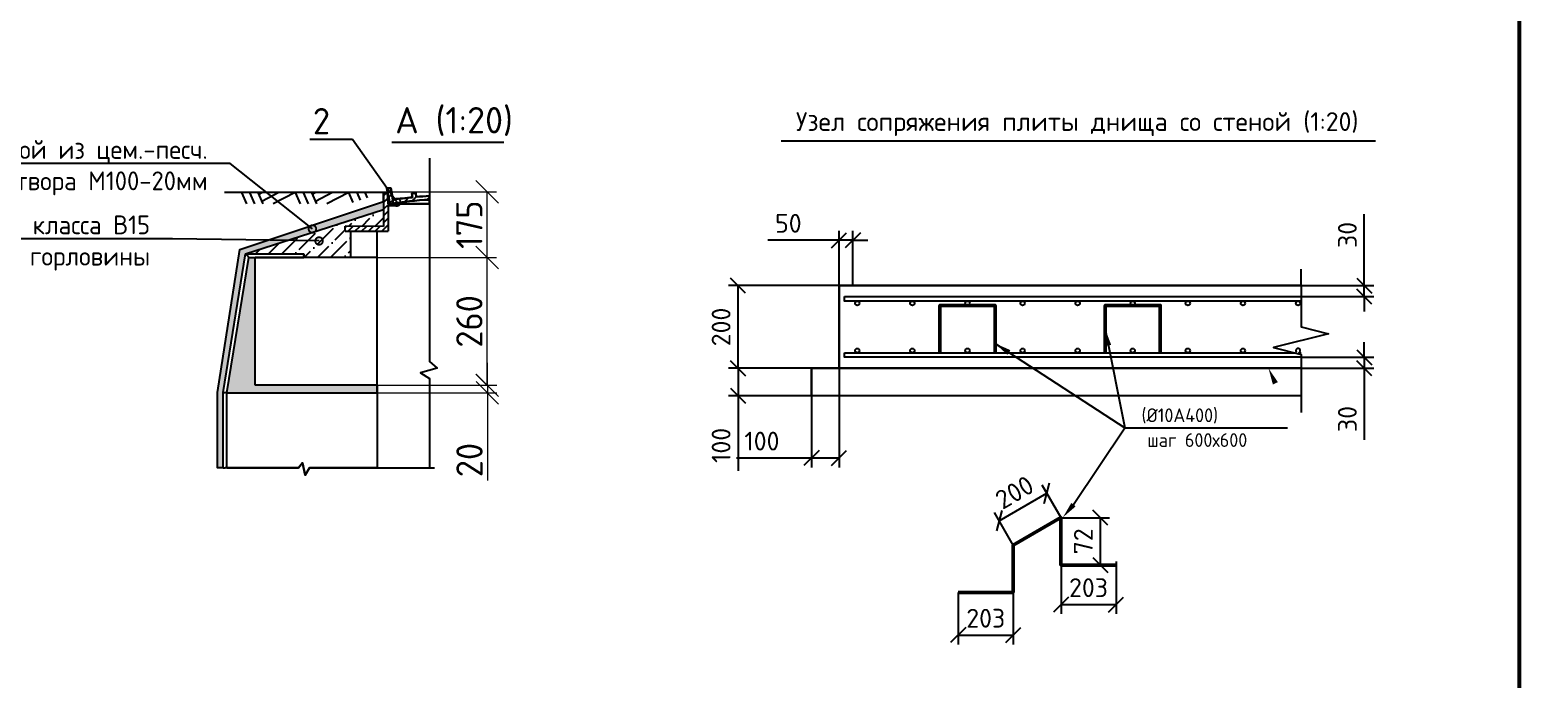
# Model space of a CAD drawing. Header units: millimetres. Extents: x 1601 to 14530, y 1157 to 3820.
# Drawn here: x 7581.8 to 7780.3, y 2942.8 to 3029.2 of the extents above; entities that cross this region are included whole.
import ezdxf
from ezdxf import colors
from ezdxf.entities.mleader import LeaderData, LeaderLine
from ezdxf.math import Vec2, Vec3

# ---------------------------------------------------------------- set-up
doc = ezdxf.new("R2010")
doc.units = ezdxf.units.MM
for name, color, linetype, lineweight in [('Размер 3.5', 250, 'Continuous', 35), ('Размеры на чертеже', 250, 'Continuous', 25), ('Тонкие', 5, 'Continuous', 30)]:
    doc.layers.add(name, color=color, linetype=linetype, lineweight=lineweight)
doc.layers.add('Штриховка', color=7, linetype='Continuous')
doc.styles.add('-ISOCPEUR-', font='isocpeur.TTF')
doc.styles.add('GOST', font='GOST Common.ttf')
doc.styles.get("Standard").update_dxf_attribs({"font": 'GOST Common.ttf'})
doc.dimstyles.new('М 1 к 20', dxfattribs={"dimtxt": 3.5, "dimasz": 3, "dimexe": 1.25, "dimexo": 0, "dimtad": 1, "dimdec": 0, "dimlfac": 20, "dimzin": 0, "dimdsep": 46, "dimtxsty": 'GOST', "dimblk": 'OBLIQUE', "dimcen": 5, "dimadec": 8, "dimazin": 0, "dimtfac": 1, "dimtdec": 0, "dimtmove": 0, "dimatfit": 3, "dimldrblk": 'NONE', "dimfxl": 1.25, "dimtolj": 1, "dimtzin": 0, "dimlwd": 20, "dimlwe": 20, "dimarcsym": 1})
doc.dimstyles.new('М 1 к 50', dxfattribs={"dimtxt": 2.5, "dimasz": 2, "dimexe": 1.25, "dimexo": 0, "dimgap": 1, "dimtad": 1, "dimdec": 0, "dimlfac": 50, "dimzin": 0, "dimdsep": 46, "dimtxsty": 'GOST', "dimblk": 'OBLIQUE', "dimcen": 0, "dimclrd": 256, "dimclre": 256, "dimclrt": 256, "dimazin": 2, "dimtfac": 1, "dimtdec": 0, "dimtmove": 0, "dimatfit": 3, "dimldrblk": 'NONE', "dimfxl": 1.25, "dimtolj": 1, "dimtzin": 0, "dimlwd": -1, "dimlwe": -1, "dimarcsym": 2})

# ---------------------------------------------------------------- blocks, each defined once
blk = doc.blocks.new('_Oblique')
at = {"color": 0, "linetype": 'ByBlock', "lineweight": -2}
blk.add_line((-0.5, -0.5), (0.5, 0.5), dxfattribs=at)
blk = doc.blocks.new('*D58')
at = {"layer": 'Defpoints', "color": 0, "transparency": 16777216}
for p in [(7628.08, 2998.9), (7642.71, 2998.9), (7628.08, 2981.9)]:
    blk.add_point(p, dxfattribs=at)
at = {"layer": 'Размеры на чертеже', "color": 0, "lineweight": 20, "transparency": 16777216}
for p, q in [((7628.08, 2998.9), (7643.96, 2998.9)), ((7642.71, 2981.9), (7642.71, 2998.9)), ((7628.08, 2981.9), (7643.96, 2981.9))]:
    blk.add_line(p, q, dxfattribs=at)
at = {"layer": 'Размеры на чертеже', "color": 0, "lineweight": 20, "transparency": 16777216, "xscale": 3, "yscale": 3, "zscale": 3}
for p, rotation in [((7642.71, 2998.9), 90), ((7642.71, 2981.9), 270)]:
    blk.add_blockref('_Oblique', p, dxfattribs=dict(at, rotation=rotation))
at = {"layer": 'Размеры на чертеже', "color": 0, "transparency": 16777216, "insert": (7640.34, 2990.4), "char_height": 3.5, "attachment_point": 5, "rotation": 90, "style": 'GOST'}
blk.add_mtext('\\A1;260', dxfattribs=at)
blk = doc.blocks.new('_None')
blk = doc.blocks.new('*D59')
at = {"layer": 'Defpoints', "color": 0, "transparency": 16777216}
for p in [(7628.08, 2981.9), (7642.74, 2981.9), (7628.08, 2980.9)]:
    blk.add_point(p, dxfattribs=at)
at = {"layer": 'Размеры на чертеже', "color": 0, "lineweight": 20, "transparency": 16777216}
for p, q in [((7642.74, 2981.9), (7642.74, 2984.9)), ((7628.08, 2981.9), (7643.99, 2981.9)), ((7642.74, 2981.9), (7642.74, 2980.9)), ((7628.08, 2980.9), (7643.99, 2980.9)), ((7642.74, 2980.9), (7642.74, 2969.22))]:
    blk.add_line(p, q, dxfattribs=at)
at = {"layer": 'Размеры на чертеже', "color": 0, "lineweight": 20, "transparency": 16777216, "xscale": 3, "yscale": 3, "zscale": 3}
for p, rotation in [((7642.74, 2981.9), 270), ((7642.74, 2980.9), 90)]:
    blk.add_blockref('_Oblique', p, dxfattribs=dict(at, rotation=rotation))
at = {"layer": 'Размеры на чертеже', "color": 0, "transparency": 16777216, "insert": (7640.36, 2971.95), "char_height": 3.5, "attachment_point": 5, "rotation": 90, "style": 'GOST'}
blk.add_mtext('\\A1;20', dxfattribs=at)
blk = doc.blocks.new('*D60')
at = {"layer": 'Defpoints', "color": 0, "transparency": 16777216}
for p in [(7629.44, 3007.64), (7642.71, 3007.64), (7628.08, 2998.9)]:
    blk.add_point(p, dxfattribs=at)
at = {"layer": 'Размеры на чертеже', "color": 0, "lineweight": 20, "transparency": 16777216}
for p, q in [((7629.44, 3007.64), (7643.96, 3007.64)), ((7642.71, 2998.9), (7642.71, 3007.64)), ((7628.08, 2998.9), (7643.96, 2998.9))]:
    blk.add_line(p, q, dxfattribs=at)
at = {"layer": 'Размеры на чертеже', "color": 0, "lineweight": 20, "transparency": 16777216, "xscale": 3, "yscale": 3, "zscale": 3}
for p, rotation in [((7642.71, 3007.64), 90), ((7642.71, 2998.9), 270)]:
    blk.add_blockref('_Oblique', p, dxfattribs=dict(at, rotation=rotation))
at = {"layer": 'Размеры на чертеже', "color": 0, "transparency": 16777216, "insert": (7640.34, 3003.27), "char_height": 3.5, "attachment_point": 5, "rotation": 90, "style": 'GOST'}
blk.add_mtext('\\A1;175', dxfattribs=at)
blk = doc.blocks.new('_DotSmall')
at = {"color": 0, "linetype": 'ByBlock', "const_width": 0.5}
blk.add_lwpolyline([(-0.0625, 0, 1), (0.0625, 0, 1)], format="xyb", close=True, dxfattribs=at)
blk = doc.blocks.new('*D61')
at = {"transparency": 16777216}
for p, q in [((7689.78, 2984.16), (7674.85, 2984.16)), ((7676.1, 2984.16), (7676.1, 2980.5)), ((7689.78, 2980.5), (7674.85, 2980.5)), ((7676.1, 2980.5), (7676.1, 2970.52))]:
    blk.add_line(p, q, dxfattribs=at)
at = {"layer": 'Defpoints', "color": 0, "transparency": 16777216}
for p in [(7676.1, 2984.16), (7689.78, 2984.16), (7689.78, 2980.5)]:
    blk.add_point(p, dxfattribs=at)
at = {"transparency": 16777216, "xscale": 2, "yscale": 2, "zscale": 2}
for p, rotation in [((7676.1, 2984.16), 90), ((7676.1, 2980.5), 270)]:
    blk.add_blockref('_Oblique', p, dxfattribs=dict(at, rotation=rotation))
at = {"transparency": 16777216, "insert": (7673.85, 2973.9), "char_height": 2.5, "attachment_point": 5, "rotation": 90, "style": '-ISOCPEUR-'}
blk.add_mtext('\\A1;100', dxfattribs=at)
blk = doc.blocks.new('*D62')
at = {"transparency": 16777216}
for p, q in [((7689.55, 2995.16), (7674.85, 2995.16)), ((7676.1, 2984.16), (7676.1, 2995.16)), ((7689.78, 2984.16), (7674.85, 2984.16))]:
    blk.add_line(p, q, dxfattribs=at)
at = {"layer": 'Defpoints', "color": 0, "transparency": 16777216}
for p in [(7676.1, 2995.16), (7689.55, 2995.16), (7689.78, 2984.16)]:
    blk.add_point(p, dxfattribs=at)
at = {"transparency": 16777216, "xscale": 2, "yscale": 2, "zscale": 2}
for p, rotation in [((7676.1, 2995.16), 90), ((7676.1, 2984.16), 270)]:
    blk.add_blockref('_Oblique', p, dxfattribs=dict(at, rotation=rotation))
at = {"transparency": 16777216, "insert": (7673.85, 2989.66), "char_height": 2.5, "attachment_point": 5, "rotation": 90, "style": '-ISOCPEUR-'}
blk.add_mtext('\\A1;200', dxfattribs=at)
blk = doc.blocks.new('*D40')
at = {"transparency": 16777216}
for p, q in [((7689.55, 3001.2), (7680.05, 3001.2)), ((7689.55, 2995.16), (7689.55, 3002.45)), ((7691.38, 3001.2), (7689.55, 3001.2)), ((7691.38, 2995.16), (7691.38, 3002.45)), ((7691.38, 3001.2), (7693.38, 3001.2))]:
    blk.add_line(p, q, dxfattribs=at)
at = {"layer": 'Defpoints', "color": 0, "transparency": 16777216}
for p in [(7691.38, 3001.2), (7689.55, 2995.16), (7691.38, 2995.16)]:
    blk.add_point(p, dxfattribs=at)
at = {"transparency": 16777216, "xscale": 2, "yscale": 2, "zscale": 2}
blk.add_blockref('_Oblique', (7689.55, 3001.2), dxfattribs=at)
at = {"transparency": 16777216, "xscale": 2, "yscale": 2, "zscale": 2, "rotation": 180}
blk.add_blockref('_Oblique', (7691.38, 3001.2), dxfattribs=at)
at = {"transparency": 16777216, "insert": (7682.8, 3003.45), "char_height": 2.5, "attachment_point": 5, "style": '-ISOCPEUR-'}
blk.add_mtext('\\A1;50', dxfattribs=at)
blk = doc.blocks.new('*D63')
at = {"transparency": 16777216}
for p, q in [((7710.85, 2963.88), (7717.2, 2967.54)), ((7719.09, 2964.28), (7716.58, 2968.62)), ((7712.73, 2960.62), (7710.23, 2964.96))]:
    blk.add_line(p, q, dxfattribs=at)
at = {"layer": 'Defpoints', "color": 0, "transparency": 16777216}
for p in [(7717.2, 2967.54), (7719.09, 2964.28), (7712.73, 2960.62)]:
    blk.add_point(p, dxfattribs=at)
at = {"transparency": 16777216, "xscale": 2, "yscale": 2, "zscale": 2}
for p, rotation in [((7717.2, 2967.54), 30.00000000006093), ((7710.85, 2963.88), 210.0000000000609)]:
    blk.add_blockref('_Oblique', p, dxfattribs=dict(at, rotation=rotation))
at = {"transparency": 16777216, "insert": (7712.9, 2967.66), "char_height": 2.5, "attachment_point": 5, "rotation": 30, "style": '-ISOCPEUR-'}
blk.add_mtext('\\A1;200', dxfattribs=at)
blk = doc.blocks.new('*D64')
at = {"transparency": 16777216}
for p, q in [((7719.09, 2964.28), (7725.56, 2964.28)), ((7724.31, 2964.28), (7724.31, 2957.98)), ((7719.09, 2957.98), (7725.56, 2957.98))]:
    blk.add_line(p, q, dxfattribs=at)
at = {"layer": 'Defpoints', "color": 0, "transparency": 16777216}
for p in [(7719.09, 2964.28), (7719.09, 2957.98), (7724.31, 2957.98)]:
    blk.add_point(p, dxfattribs=at)
at = {"transparency": 16777216, "xscale": 2, "yscale": 2, "zscale": 2}
for p, rotation in [((7724.31, 2964.28), 90), ((7724.31, 2957.98), 270)]:
    blk.add_blockref('_Oblique', p, dxfattribs=dict(at, rotation=rotation))
at = {"transparency": 16777216, "insert": (7722.06, 2961.13), "char_height": 2.5, "attachment_point": 5, "rotation": 90, "style": '-ISOCPEUR-'}
blk.add_mtext('\\A1;72', dxfattribs=at)
blk = doc.blocks.new('*D65')
at = {"transparency": 16777216}
for p, q in [((7705.4, 2954.31), (7705.4, 2947.4)), ((7712.73, 2954.31), (7712.73, 2947.4)), ((7705.4, 2948.65), (7712.73, 2948.65))]:
    blk.add_line(p, q, dxfattribs=at)
at = {"layer": 'Defpoints', "color": 0, "transparency": 16777216}
for p in [(7705.4, 2954.31), (7712.73, 2954.31), (7712.73, 2948.65)]:
    blk.add_point(p, dxfattribs=at)
at = {"transparency": 16777216, "xscale": 2, "yscale": 2, "zscale": 2, "rotation": 180}
blk.add_blockref('_Oblique', (7705.4, 2948.65), dxfattribs=at)
at = {"transparency": 16777216, "xscale": 2, "yscale": 2, "zscale": 2}
blk.add_blockref('_Oblique', (7712.73, 2948.65), dxfattribs=at)
at = {"transparency": 16777216, "insert": (7709.07, 2950.9), "char_height": 2.5, "attachment_point": 5, "style": '-ISOCPEUR-'}
blk.add_mtext('\\A1;203', dxfattribs=at)
blk = doc.blocks.new('*D41')
at = {"transparency": 16777216}
for p, q in [((7719.09, 2958.44), (7719.09, 2951.47)), ((7726.42, 2958.44), (7726.42, 2951.47)), ((7719.09, 2952.72), (7726.42, 2952.72))]:
    blk.add_line(p, q, dxfattribs=at)
at = {"layer": 'Defpoints', "color": 0, "transparency": 16777216}
for p in [(7719.09, 2958.44), (7726.42, 2958.44), (7726.42, 2952.72)]:
    blk.add_point(p, dxfattribs=at)
at = {"transparency": 16777216, "xscale": 2, "yscale": 2, "zscale": 2, "rotation": 180}
blk.add_blockref('_Oblique', (7719.09, 2952.72), dxfattribs=at)
at = {"transparency": 16777216, "xscale": 2, "yscale": 2, "zscale": 2}
blk.add_blockref('_Oblique', (7726.42, 2952.72), dxfattribs=at)
at = {"transparency": 16777216, "insert": (7722.75, 2954.97), "char_height": 2.5, "attachment_point": 5, "style": '-ISOCPEUR-'}
blk.add_mtext('\\A1;203', dxfattribs=at)
blk = doc.blocks.new('*D66')
at = {"transparency": 16777216}
for p, q in [((7685.88, 2984.16), (7685.88, 2970.97)), ((7689.55, 2984.16), (7689.55, 2970.97)), ((7685.88, 2972.22), (7675.91, 2972.22)), ((7689.55, 2972.22), (7685.88, 2972.22))]:
    blk.add_line(p, q, dxfattribs=at)
at = {"layer": 'Defpoints', "color": 0, "transparency": 16777216}
for p in [(7685.88, 2984.16), (7689.55, 2984.16), (7689.55, 2972.22)]:
    blk.add_point(p, dxfattribs=at)
at = {"transparency": 16777216, "xscale": 2, "yscale": 2, "zscale": 2, "rotation": 180}
blk.add_blockref('_Oblique', (7685.88, 2972.22), dxfattribs=at)
at = {"transparency": 16777216, "xscale": 2, "yscale": 2, "zscale": 2}
blk.add_blockref('_Oblique', (7689.55, 2972.22), dxfattribs=at)
at = {"transparency": 16777216, "insert": (7679.28, 2974.47), "char_height": 2.5, "attachment_point": 5, "style": '-ISOCPEUR-'}
blk.add_mtext('\\A1;100', dxfattribs=at)
blk = doc.blocks.new('*D42')
at = {"transparency": 16777216}
for p, q in [((7759.45, 2985.63), (7759.45, 2987.63)), ((7751.03, 2985.63), (7760.7, 2985.63)), ((7759.45, 2985.63), (7759.45, 2984.16)), ((7751.03, 2984.16), (7760.7, 2984.16)), ((7759.45, 2984.16), (7759.45, 2974.66))]:
    blk.add_line(p, q, dxfattribs=at)
at = {"layer": 'Defpoints', "color": 0, "transparency": 16777216}
for p in [(7751.03, 2985.63), (7751.03, 2984.16), (7759.45, 2984.16)]:
    blk.add_point(p, dxfattribs=at)
at = {"transparency": 16777216, "xscale": 2, "yscale": 2, "zscale": 2}
for p, rotation in [((7759.45, 2985.63), 270), ((7759.45, 2984.16), 90)]:
    blk.add_blockref('_Oblique', p, dxfattribs=dict(at, rotation=rotation))
at = {"transparency": 16777216, "insert": (7757.2, 2977.41), "char_height": 2.5, "attachment_point": 5, "rotation": 90, "style": '-ISOCPEUR-'}
blk.add_mtext('\\A1;30', dxfattribs=at)
blk = doc.blocks.new('*D43')
at = {"transparency": 16777216}
for p, q in [((7759.45, 2995.16), (7759.45, 3004.66)), ((7749.02, 2995.16), (7760.7, 2995.16)), ((7759.45, 2993.7), (7759.45, 2995.16)), ((7749.02, 2993.7), (7760.7, 2993.7)), ((7759.45, 2993.7), (7759.45, 2991.7))]:
    blk.add_line(p, q, dxfattribs=at)
at = {"layer": 'Defpoints', "color": 0, "transparency": 16777216}
for p in [(7749.02, 2995.16), (7749.02, 2993.7), (7759.45, 2993.7)]:
    blk.add_point(p, dxfattribs=at)
at = {"transparency": 16777216, "xscale": 2, "yscale": 2, "zscale": 2}
for p, rotation in [((7759.45, 2995.16), 270), ((7759.45, 2993.7), 90)]:
    blk.add_blockref('_Oblique', p, dxfattribs=dict(at, rotation=rotation))
at = {"transparency": 16777216, "insert": (7757.2, 3001.91), "char_height": 2.5, "attachment_point": 5, "rotation": 90, "style": '-ISOCPEUR-'}
blk.add_mtext('\\A1;30', dxfattribs=at)

msp = doc.modelspace()

# ---------------------------------------------------------------- hatches: boundary and pattern name
at = {"layer": 'Штриховка'}
h = msp.add_hatch(dxfattribs=at)
h.set_pattern_fill('ANSI31', color=256, scale=0.2)
h.set_pattern_definition([(45, (5340.0976, 916.7465), (-0.4490128, 0.4490128), [])])
h.paths.add_polyline_path([(7629.5593, 3005.7933), (7630.5843, 3005.7933), (7630.5843, 3006.0433), (7629.763, 3006.0433), (7629.5593, 3006.0433), (7629.4343, 3007.5433), (7628.9343, 3007.5433), (7628.9343, 3003.0433), (7623.8325, 3003.0521), (7623.8313, 3002.3989), (7629.5593, 3002.3989)])
h = msp.add_hatch(dxfattribs=at)
h.set_pattern_fill('ANSI32', color=256, scale=0.2)
h.set_pattern_definition([(45, (5340.0976, 916.7465), (-1.3470384, 1.3470384), []), (45, (5340.9956, 916.7465), (-1.3470384, 1.3470384), [])])
h.paths.add_polyline_path([(7635.0356, 3006.5907), (7635.0356, 3007.1168, 0.00310465), (7633.2773, 3006.957), (7633.2247, 3007.4786, 0.00091844), (7632.7031, 3007.4269), (7632.7557, 3006.9054, 0.0045535), (7630.1818, 3006.622), (7629.8782, 3008.1401), (7629.3436, 3008.1401), (7629.763, 3006.0433, -0.03150133)])
at = {"layer": 'Штриховка', "ltscale": 0.5}
h = msp.add_hatch(dxfattribs=at)
h.set_pattern_fill('AR-CONC', color=256, scale=0.006, style=0)
h.set_pattern_definition([(50, (6697.7089, -862.3923), (1.09310801, -0.09563451), [0.1143, -1.2573]), (355, (6697.7089, -862.3923), (-0.21145696, 1.14633986), [0.09144, -1.00584]), (100.451, (6697.8, -862.4003), (0.881655, 1.05070013), [0.09714, -1.06854]), (46.1842, (6697.7089, -862.0875), (1.62647425, -0.25225397), [0.17145, -1.88595]), (96.6356, (6697.8444, -862.1085), (1.4244254, 1.48455334), [0.14571, -1.60281]), (351.184, (6697.7089, -862.0875), (1.4244276, 1.4845507), [0.13716, -1.50876]), (21, (6697.8613, -862.1637), (0.90968928, -0.61359311), [0.1143, -1.2573]), (326, (6697.8613, -862.1637), (0.37081217, 1.1051278), [0.09144, -1.00584]), (71.4514, (6697.9371, -862.2149), (1.28049894, 0.49153715), [0.09714, -1.06854]), (37.5, (6697.7089, -862.39232), (0.01853162, 0.507330233), [0, -0.993648, 0, -1.02108, 0, -1.00965]), (7.5, (6697.7089, -862.3923), (0.400917975, 0.60108345), [0, -0.582168, 0, -0.970788, 0, -0.38481]), (327.5, (6697.36904, -862.39232), (0.81354357, -0.034372464), [0, -0.381, 0, -1.18872, 0, -1.57734]), (317.5, (6697.21664, -862.3923), (0.88877509, 0.15255895), [0, -0.4953, 0, -0.789432, 0, -1.12014])])
h.paths.add_polyline_path([(7628.9343, 3005.2933), (7610.5494, 2999.3989), (7607.5843, 2980.9388), (7607.5843, 2970.8989), (7606.8343, 2970.8989), (7606.8087, 2980.9388), (7609.8052, 2999.9755), (7628.9343, 3006.344)])
at = {"layer": 'Штриховка'}
h = msp.add_hatch(dxfattribs=at)
h.set_pattern_fill('ANSI36', color=256, scale=0.39)
h.set_pattern_definition([(45, (5340.0976, 916.7465), (0.65668123, 2.40783117), [3.095625, -0.619125, 0, -0.619125])])
h.paths.add_polyline_path([(7624.5843, 2998.8989), (7624.5843, 3002.3989), (7623.8313, 3002.3989), (7623.8325, 3003.0521), (7628.9343, 3003.0433), (7628.9343, 3005.2933), (7610.5494, 2999.3989), (7618.3353, 2999.3989), (7618.3353, 2998.8989)])
at = {"layer": 'Штриховка', "ltscale": 0.5}
h = msp.add_hatch(dxfattribs=at)
h.set_pattern_fill('AR-CONC', color=256, scale=0.006, style=0)
h.set_pattern_definition([(50, (6680.6089, -868.7867), (1.09310801, -0.09563451), [0.1143, -1.2573]), (355, (6680.6089, -868.7867), (-0.21145696, 1.14633986), [0.09144, -1.00584]), (100.451, (6680.7, -868.7947), (0.881655, 1.05070013), [0.09714, -1.06854]), (46.1842, (6680.6089, -868.4819), (1.62647425, -0.25225397), [0.17145, -1.88595]), (96.6356, (6680.7444, -868.5029), (1.4244254, 1.48455334), [0.14571, -1.60281]), (351.184, (6680.6089, -868.4819), (1.4244276, 1.4845507), [0.13716, -1.50876]), (21, (6680.7613, -868.5581), (0.90968928, -0.61359311), [0.1143, -1.2573]), (326, (6680.7613, -868.5581), (0.37081217, 1.1051278), [0.09144, -1.00584]), (71.4514, (6680.8371, -868.6092), (1.28049894, 0.49153715), [0.09714, -1.06854]), (37.5, (6680.6089, -868.7867), (0.01853162, 0.507330233), [0, -0.993648, 0, -1.02108, 0, -1.00965]), (7.5, (6680.6089, -868.7867), (0.400917975, 0.60108345), [0, -0.582168, 0, -0.970788, 0, -0.38481]), (327.5, (6680.26904, -868.7867), (0.81354357, -0.034372464), [0, -0.381, 0, -1.18872, 0, -1.57734]), (317.5, (6680.11664, -868.7867), (0.88877509, 0.15255895), [0, -0.4953, 0, -0.789432, 0, -1.12014])])
h.paths.add_polyline_path([(7611.8343, 2998.8989), (7611.8343, 2981.8989), (7628.0843, 2981.8989), (7628.0843, 2980.8989), (7608.0843, 2980.8989), (7611.0844, 2998.8989)])

# ---------------------------------------------------------------- linework, layer by layer
for p, q in [((7610.0098, 3007.5433), (7610.6715, 3006.0433)), ((7611.1028, 3007.5433), (7611.7645, 3006.0433)), ((7612.1958, 3007.5433), (7612.8575, 3006.0433)), ((7612.7967, 3007.5433), (7612.3074, 3007.2903)), ((7614.9744, 3007.5433), (7612.7117, 3006.3737)), ((7617.152, 3007.5433), (7614.2503, 3006.0433)), ((7617.1467, 3007.5433), (7617.8084, 3006.0433)), ((7618.2397, 3007.5433), (7618.9013, 3006.0433)), ((7619.3326, 3007.5433), (7619.9943, 3006.0433)), ((7619.9335, 3007.5433), (7619.4442, 3007.2903)), ((7622.1112, 3007.5433), (7619.8486, 3006.3737)), ((7624.2889, 3007.5433), (7621.3871, 3006.0433)), ((7624.2552, 3007.5433), (7624.8389, 3006.2201)), ((7625.3482, 3007.5433), (7625.7956, 3006.5292)), ((7626.4412, 3007.5433), (7626.7522, 3006.8383)), ((7628.9343, 3007.5433), (7628.9343, 3003.0433)), ((7629.5593, 3006.0433), (7629.4343, 3007.5433)), ((7610.5494, 2999.3989), (7628.9343, 3005.2933)), ((7629.5593, 3006.0433), (7630.5843, 3006.0433)), ((7630.5843, 3005.7933), (7629.5593, 3005.7933)), ((7629.5593, 3005.7933), (7629.5593, 3002.3989)), ((7630.5843, 3006.0433), (7630.5843, 3005.7933)), ((7623.8313, 3002.3989), (7623.8325, 3003.0521)), ((7628.9343, 3003.0433), (7623.8325, 3003.0521)), ((7623.8313, 3002.3989), (7629.5593, 3002.3989)), ((7628.0843, 2982.8989), (7628.0843, 3002.3989)), ((7607.5843, 2980.9388), (7610.5494, 2999.3989)), ((7610.5494, 2999.3989), (7618.3353, 2999.3989)), ((7610.5494, 2999.3989), (7610.7624, 2999.1489)), ((7610.9755, 2998.8989), (7610.7624, 2999.1489)), ((7618.3353, 2999.3989), (7618.3353, 2999.1489)), ((7618.3353, 2998.8989), (7618.3353, 2999.1489)), ((7608.0843, 2980.8989), (7610.9755, 2998.8989)), ((7610.9755, 2998.8989), (7618.3353, 2998.8989)), ((7611.8343, 2981.8989), (7611.8343, 2998.8989)), ((7628.0843, 2998.8989), (7611.8343, 2998.8989)), ((7628.0843, 2981.8989), (7628.0843, 2998.8989)), ((7628.0843, 2981.8989), (7611.8343, 2981.8989)), ((7607.5843, 2970.8989), (7607.5843, 2980.9388)), ((7607.5843, 2980.9388), (7607.8343, 2980.9189)), ((7608.0843, 2980.8989), (7607.8343, 2980.9189)), ((7608.0843, 2970.8989), (7608.0843, 2980.8989)), ((7607.5843, 2970.8989), (7607.8343, 2970.8989)), ((7608.0843, 2970.8989), (7607.8343, 2970.8989))]:
    msp.add_line(p, q)
at = {"linetype": 'Continuous', "ltscale": 20}
for p, q in [((7751.0348, 2995.1647), (7751.0348, 2997.3647)), ((7751.0348, 2980.4981), (7751.0348, 2978.2981))]:
    msp.add_line(p, q, dxfattribs=at)
at = {"color": 7, "lineweight": 25, "ltscale": 20}
for p, q in [((7689.551, 2995.1647), (7718.8843, 2995.1647)), ((7689.551, 2984.1647), (7689.551, 2995.1647)), ((7689.551, 2995.1647), (7751.0348, 2995.1647)), ((7690.2843, 2986.2181), (7750.1548, 2986.2181))]:
    msp.add_line(p, q, dxfattribs=at)
at = {"lineweight": 25, "ltscale": 20}
for p, q in [((7724.971, 2989.3714), (7727.5933, 2976.2586)), ((7710.3043, 2987.4689), (7727.5933, 2976.2586)), ((7720.75, 2966.0194), (7727.5933, 2976.2586)), ((7727.5933, 2976.2586), (7749.2266, 2976.2586))]:
    msp.add_line(p, q, dxfattribs=at)
at = {"const_width": 0.5}
msp.add_lwpolyline([(7211.0803, 3240.5891), (7780.0803, 3240.5891), (7780.0803, 2830.5891), (7211.0803, 2830.5891)], close=True, dxfattribs=at)
for points in [[(7630.0274, 3014.269), (7644.9401, 3014.269)], [(7681.8606, 3014.4416), (7760.9538, 3014.4416)], [(7635.0356, 3012.1002), (7635.0356, 2985.0727), (7636.0392, 2984.1876), (7633.829, 2983.5343), (7635.0356, 2982.8048), (7635.0356, 2970.8989)], [(7607.5843, 2970.8989), (7606.8343, 2970.8989), (7606.8087, 2980.9388), (7609.8052, 2999.9755), (7628.9343, 3006.344), (7628.9343, 3007.5433), (7607.7359, 3007.5433)], [(7628.9343, 3007.5433), (7607.7359, 3007.5433)], [(7628.0843, 2998.8989), (7624.5843, 2998.8989), (7624.5843, 3002.3989), (7629.5593, 3002.3989)], [(7608.0843, 2970.8989), (7617.6164, 2970.8989), (7618.1317, 2971.5624), (7618.5055, 2969.9166), (7619.0683, 2970.8989), (7635.6862, 2970.8989)]]:
    msp.add_lwpolyline(points)
at = {"color": 0, "lineweight": 30, "ltscale": 20}
msp.add_lwpolyline([(7751.0348, 2995.1647), (7689.551, 2995.1647), (7689.551, 2984.1647), (7751.0348, 2984.1647)], dxfattribs=at)
at = {"linetype": 'Continuous', "ltscale": 20}
msp.add_lwpolyline([(7751.0348, 2995.1647), (7751.0348, 2989.6647), (7754.7015, 2988.7481), (7747.3681, 2986.9147), (7751.0348, 2985.9981), (7751.0348, 2980.4981)], dxfattribs=at)
at = {"color": 7, "lineweight": 25, "ltscale": 20}
for points in [[(7690.2843, 2993.6981), (7751.0348, 2993.6981)], [(7751.0348, 2993.1114), (7690.2843, 2993.1114), (7690.2843, 2993.6981)], [(7751.0348, 2985.6314), (7690.2843, 2985.6314), (7690.2843, 2986.2181)], [(7750.7355, 2986.2181), (7751.0348, 2986.2181)], [(7751.0348, 2980.4981), (7685.8843, 2980.4981), (7685.8843, 2984.1647), (7751.0348, 2984.1647)], [(7689.551, 2984.1647), (7733.2392, 2984.1647)]]:
    msp.add_lwpolyline(points, dxfattribs=at)
at = {"color": 0, "lineweight": 50, "ltscale": 20}
for points in [[(7702.971, 2986.2181), (7702.971, 2992.5247), (7710.3043, 2992.5247), (7710.3043, 2986.2181)], [(7724.971, 2986.2181), (7724.971, 2992.5247), (7732.3043, 2992.5247), (7732.3043, 2986.2181)], [(7712.7344, 2954.311), (7712.7344, 2960.6177), (7719.0852, 2964.2844), (7719.0852, 2957.9777), (7726.4186, 2957.9777)], [(7712.7344, 2954.311), (7705.4011, 2954.311)]]:
    msp.add_lwpolyline(points, dxfattribs=at)
msp.add_lwpolyline([(7608.0843, 2980.8989), (7628.0843, 2980.8989), (7628.0843, 2970.8989), (7619.0683, 2970.8989), (7618.5055, 2969.9166), (7618.1317, 2971.5624), (7617.6164, 2970.8989), (7608.0843, 2970.8989)], close=True)
at = {"color": 7, "lineweight": 25, "ltscale": 20}
for centre in [(7691.971, 2992.8181), (7699.3043, 2992.8181), (7706.6377, 2992.8181), (7713.971, 2992.8181), (7721.3043, 2992.8181), (7728.6377, 2992.8181), (7735.971, 2992.8181), (7743.3043, 2992.8181), (7750.6377, 2992.8181), (7691.971, 2986.5114), (7699.3043, 2986.5114), (7706.6377, 2986.5114), (7713.971, 2986.5114), (7721.3043, 2986.5114), (7728.6377, 2986.5114), (7735.971, 2986.5114), (7743.3043, 2986.5114)]:
    msp.add_circle(centre, 0.2933, dxfattribs=at)
msp.add_arc((7750.6377, 2986.5114), 0.2933, 283.183387, 228.744126, dxfattribs=at)
at = {"lineweight": 25, "ltscale": 20}
for points in [[(7724.971, 2989.3714), (7725.7646, 2987.2832), (7725.0415, 2987.1386)], [(7710.3043, 2987.4689), (7712.3536, 2986.5795), (7711.9524, 2985.9608)], [(7746.7012, 2984.1647), (7747.9525, 2982.3142), (7747.2819, 2982.0076)], [(7719.3426, 2964.3242), (7720.4663, 2966.2549), (7721.0336, 2965.7839)]]:
    msp.add_solid(points, dxfattribs=at)
at = {"layer": 'Тонкие'}
for p, q in [((7629.4343, 3007.5433), (7628.9343, 3007.5433)), ((7628.0843, 2980.8989), (7628.0843, 2981.8989))]:
    msp.add_line(p, q, dxfattribs=at)
at = {"layer": 'Тонкие', "color": 18, "true_color": 0x000000}
msp.add_lwpolyline([(7635.0356, 3007.1168, 0.00310465), (7633.2773, 3006.957), (7633.2247, 3007.4786, 0.00091844), (7632.7031, 3007.4269), (7632.7557, 3006.9054, 0.0045535), (7630.1818, 3006.622), (7629.8782, 3008.1401), (7629.3436, 3008.1401), (7629.763, 3006.0433)], format="xyb", dxfattribs=at)
msp.add_lwpolyline([(7629.763, 3006.0433), (7635.0356, 3006.0433), (7635.0356, 3006.5907, 0.03150133)], format="xyb", close=True, dxfattribs=at)

# ---------------------------------------------------------------- texts
at = {"color": 0, "lineweight": 25, "ltscale": 25, "style": '-ISOCPEUR-'}
msp.add_text('Узел сопряжения плиты днища со стеной (1:20)', height=2.5, dxfattribs=at).set_placement((7683.8137, 3015.7407))
at = {"lineweight": 25, "ltscale": 20}
for s, p in [(' (%%C10А400)', (7728.6933, 2976.9919)), ('шаг 600х600 ', (7730.5724, 2973.6919))]:
    msp.add_text(s, height=1.833333, dxfattribs=at).set_placement(p)
at = {"layer": 'Размер 3.5', "style": '-ISOCPEUR-'}
msp.add_text('А (1:20)', height=3.5, dxfattribs=at).set_placement((7630.4691, 3015.4231))

# ---------------------------------------------------------------- dimensions: what is measured, and where the dimension line sits
for base, p1, p2, text, picture, middle in [((7691.3843, 3001.2034), (7689.551, 2995.1647), (7691.3843, 2995.1647), '50', '*D40', (7682.801, 3001.2034)), ((7689.551, 2972.2248), (7685.8843, 2984.1647), (7689.551, 2984.1647), '100', '*D66', (7679.2843, 2972.2248))]:
    dim = msp.add_linear_dim(base=base, p1=p1, p2=p2, text=text, dimstyle='М 1 к 50', override={"dimtxsty": '-ISOCPEUR-'})
    dim.commit()
    dim.dimension.update_dxf_attribs({"geometry": picture, "text_midpoint": middle, "dimtype": 160})
for base, p1, p2, angle, text, picture, middle, dimtype in [((7759.4495, 2993.6981), (7749.0175, 2995.1647), (7749.0175, 2993.6981), 90, '30', '*D43', (7759.4495, 3001.9147), 160), ((7676.0993, 2984.1647), (7689.7784, 2980.4981), (7689.7784, 2984.1647), 90, '100', '*D61', (7676.0993, 2973.8981), 160), ((7717.2042, 2967.5424), (7712.7344, 2960.6177), (7719.0852, 2964.2844), 30, '200', '*D63', (7714.0288, 2965.7091), 161), ((7726.4186, 2952.7246), (7719.0852, 2958.436), (7726.4186, 2958.436), 0, '203', '*D41', (7722.7519, 2952.7246), 161), ((7712.7344, 2948.6538), (7705.4011, 2954.311), (7712.7344, 2954.311), 0, '203', '*D65', (7709.0677, 2948.6538), 161)]:
    dim = msp.add_linear_dim(base=base, p1=p1, p2=p2, angle=angle, text=text, dimstyle='М 1 к 50', override={"dimtxsty": '-ISOCPEUR-'})
    dim.commit()
    dim.dimension.update_dxf_attribs({"geometry": picture, "text_midpoint": middle, "dimtype": dimtype})
for base, p1, p2, text, picture, middle in [((7676.0993, 2995.1647), (7689.7784, 2984.1647), (7689.551, 2995.1647), '200', '*D62', (7673.8493, 2989.6647)), ((7759.4495, 2984.1647), (7751.0348, 2985.6314), (7751.0348, 2984.1647), '30', '*D42', (7757.1995, 2977.4147))]:
    dim = msp.add_linear_dim(base=base, p1=p1, p2=p2, angle=90, text=text, dimstyle='М 1 к 50', override={"dimtxsty": '-ISOCPEUR-'})
    dim.commit()
    dim.dimension.update_dxf_attribs({"geometry": picture, "text_midpoint": middle})
dim = msp.add_aligned_dim(p1=(7719.0852, 2964.2844), p2=(7719.0852, 2957.9777), distance=5.2215, text='72', dimstyle='М 1 к 50', override={"dimtxsty": '-ISOCPEUR-'})
dim.commit()
dim.dimension.update_dxf_attribs({"geometry": '*D64', "text_midpoint": (7722.0568, 2961.131)})
at = {"layer": 'Размеры на чертеже'}
dim = msp.add_linear_dim(base=(7642.7109, 3007.645), p1=(7628.0843, 2998.8989), p2=(7629.4427, 3007.645), angle=90, dimstyle='М 1 к 20', dxfattribs=at)
dim.commit()
dim.dimension.update_dxf_attribs({"geometry": '*D60', "text_midpoint": (7640.3359, 3003.2719)})
dim = msp.add_linear_dim(base=(7642.7109, 2998.8989), p1=(7628.0843, 2981.8989), p2=(7628.0843, 2998.8989), angle=90, text='260', dimstyle='М 1 к 20', dxfattribs=at)
dim.commit()
dim.dimension.update_dxf_attribs({"geometry": '*D58', "text_midpoint": (7640.3359, 2990.3989)})
dim = msp.add_linear_dim(base=(7642.7367, 2981.8989), p1=(7628.0843, 2980.8989), p2=(7628.0843, 2981.8989), angle=90, dimstyle='М 1 к 20', dxfattribs=at)
dim.commit()
dim.dimension.update_dxf_attribs({"geometry": '*D59', "text_midpoint": (7642.7367, 2971.949), "dimtype": 160})

# ---------------------------------------------------------------- leaders
ml = msp.add_multileader_mtext('Standard', dxfattribs=at)
ml.set_content('2', color=256, style='GOST')
ml.set_leader_properties()
ml.set_arrow_properties(name='DOTSMALL')
ml.build(insert=Vec2(0, 0))
ml.multileader.update_dxf_attribs({"text_left_attachment_type": 5, "text_right_attachment_type": 5, "dogleg_length": 1, "arrow_head_size": 2})
ctx = ml.context
ctx.base_point, ctx.char_height, ctx.arrow_head_size, ctx.plane_origin = Vec3(7618.051, 3014.5986), 3.5, 2, Vec3(7647.4578, 3044.8354)
ctx.left_attachment, ctx.right_attachment, ctx.text_align_type = 5, 5, 2
notes = []
notes.append((ctx, [(1, (1, 1, 0), (7624.801, 3014.5986), (-1, 0), 1, [(0, [(7630.6808, 3006.2535)], 0, [])])]))
ctx.mtext.insert, ctx.mtext.alignment, ctx.mtext.flow_direction = Vec3(7621.801, 3018.7986), 3, 5
ml = msp.add_multileader_mtext('Standard', dxfattribs=at)
ml.set_content('Защитный слой из цем.-песч.^Jраствора М100-20мм', color=256, style='GOST')
ml.set_leader_properties()
ml.set_arrow_properties(name='DOTSMALL')
ml.build(insert=Vec2(0, 0))
ml.multileader.update_dxf_attribs({"text_left_attachment_type": 6, "text_right_attachment_type": 6, "dogleg_length": 1, "arrow_head_size": 2})
ctx = ml.context
ctx.base_point, ctx.char_height, ctx.arrow_head_size, ctx.plane_origin = Vec3(7559.6971, 3011.3966), 2.5, 2, Vec3(7619.4554, 3002.6994)
ctx.left_attachment, ctx.right_attachment, ctx.text_align_type = 6, 6, 2
notes.append((ctx, [(0, (1, 1, 0), (7608.5153, 3011.3966), (-1, 0), 1, [(0, [(7619.4554, 3002.6994)], 0, [])])]))
ctx.mtext.insert, ctx.mtext.alignment, ctx.mtext.flow_direction = Vec3(7605.5153, 3014.5216), 3, 5
ml = msp.add_multileader_mtext('Standard', dxfattribs=at)
ml.set_content('Воротничек из бетона класса В15^Jпротив сдвига горловины', color=256, style='GOST')
ml.set_leader_properties()
ml.set_arrow_properties(name='DOTSMALL')
ml.build(insert=Vec2(0, 0))
ml.multileader.update_dxf_attribs({"text_left_attachment_type": 6, "text_right_attachment_type": 6, "dogleg_length": 1, "arrow_head_size": 2})
ctx = ml.context
ctx.base_point, ctx.char_height, ctx.arrow_head_size, ctx.plane_origin = Vec3(7544.5577, 3001.3714), 2.5, 2, Vec3(7619.9593, 2998.8989)
ctx.left_attachment, ctx.right_attachment, ctx.text_align_type = 6, 6, 2
notes.append((ctx, [(0, (1, 1, 0), (7600.8569, 3001.3714), (-1, 0), 1, [(0, [(7620.3411, 3001.0995)], 0, [])])]))
ctx.mtext.insert, ctx.mtext.alignment, ctx.mtext.flow_direction = Vec3(7597.8569, 3004.4964), 3, 5
for ctx, leaders in notes:
    for number, flags, end, landing, length, lines in leaders:
        leader = LeaderData()
        leader.index, (leader.has_last_leader_line, leader.has_dogleg_vector, leader.attachment_direction) = number, flags
        leader.last_leader_point, leader.dogleg_vector, leader.dogleg_length = Vec3(end), Vec3(landing), length
        for number, points, colour, breaks in lines:
            line = LeaderLine()
            line.index, line.vertices, line.color, line.breaks = number, Vec3.list(points), colors.encode_raw_color(colour), breaks
            leader.lines.append(line)
        ctx.leaders.append(leader)

doc.saveas('drawing.dxf')
